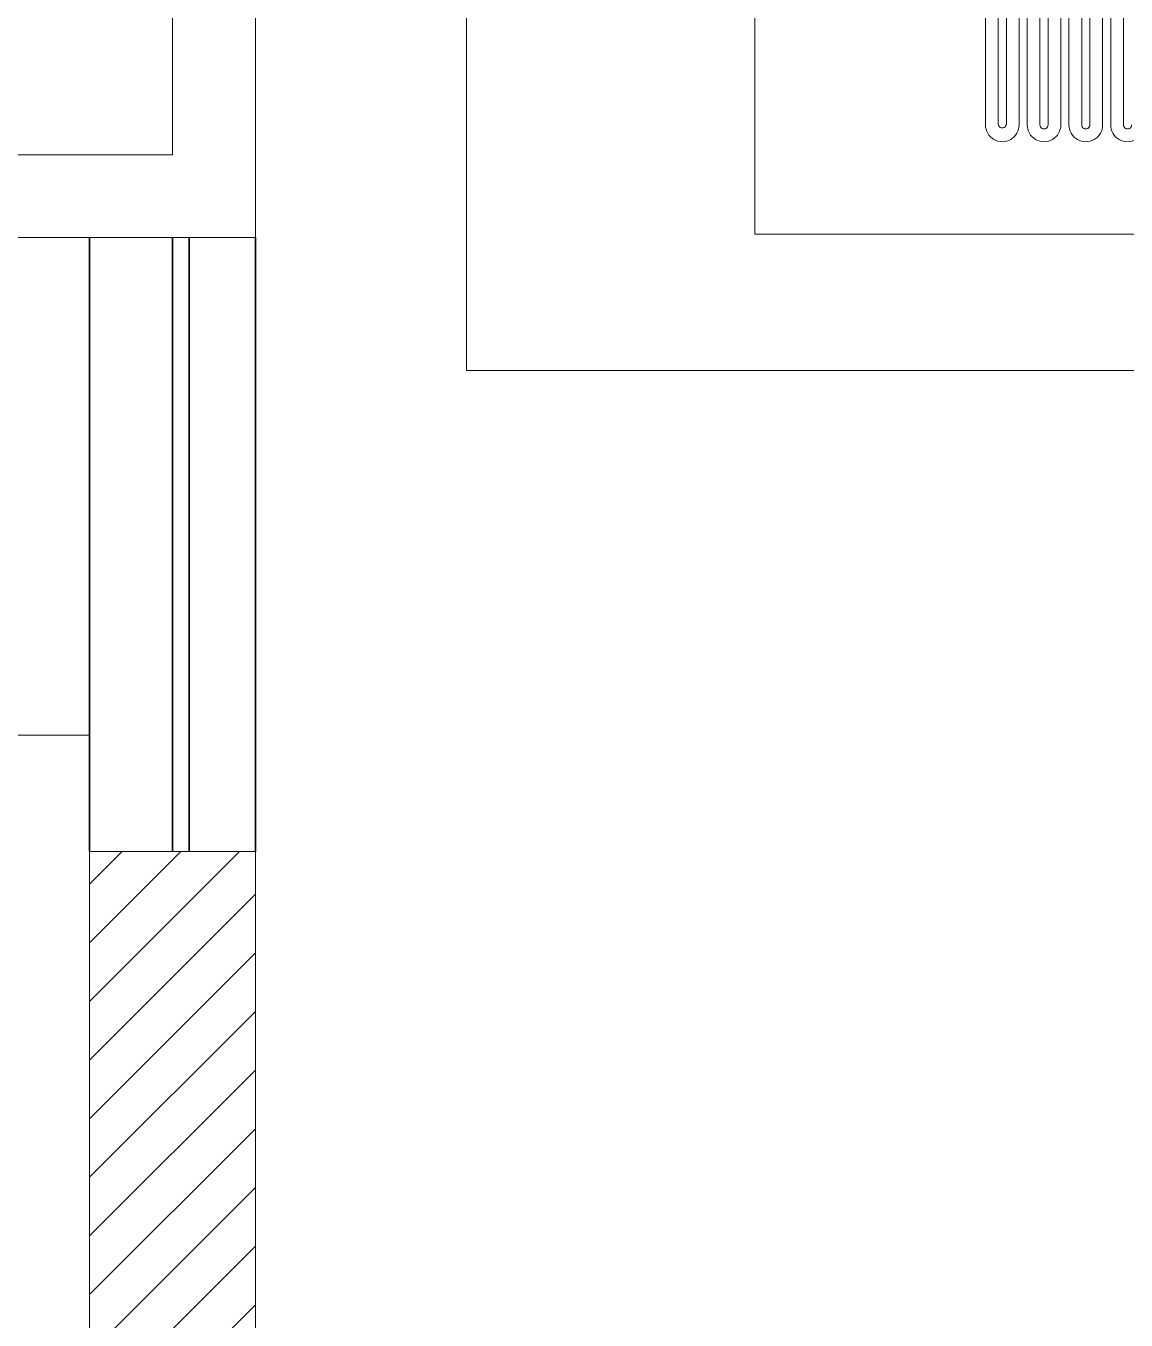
# Model space of a CAD drawing. Header units: inches. Extents: x -98933 to 1585249, y -3352739 to 192771.
# Drawn here: x 42394.9 to 42461.2, y 49980.7 to 50058.7 of the extents above; entities that cross this region are included whole.
import ezdxf

# ---------------------------------------------------------------- set-up
doc = ezdxf.new("R2010")
doc.units = ezdxf.units.IN
doc.header["$MEASUREMENT"] = 0
doc.layers.get('0').update_dxf_attribs({"lineweight": 0})
for name, color, linetype, lineweight in [('DIM_WORKING', 7, 'Continuous', 0), ('Hach', 251, 'Continuous', 20), ('ILLUSTR-FURNITURE', 34, 'Continuous', 0), ('MS Pipe', 1, 'Continuous', 18), ('New window', 132, 'Continuous', 35)]:
    doc.layers.add(name, color=color, linetype=linetype, lineweight=lineweight)

# ---------------------------------------------------------------- blocks, each defined once
blk = doc.blocks.new('FURN_GEN_066')
at = {"layer": 'ILLUSTR-FURNITURE'}
for p, q in [((-11855.164, 14958.245), (-11806.664, 14958.245)), ((-11855.164, 14928.245), (-11855.164, 14958.245)), ((-11806.664, 14958.245), (-11795.164, 14958.245)), ((-11795.164, 14958.245), (-11795.164, 14928.245)), ((-11850.664, 14955.245), (-11799.664, 14955.245)), ((-11850.664, 14928.245), (-11850.664, 14955.245)), ((-11799.664, 14955.245), (-11799.664, 14928.245)), ((-11850.664, 14951.745), (-11799.664, 14951.745)), ((-11825.164, 14951.745), (-11825.164, 14928.245)), ((-11795.164, 14928.245), (-11855.164, 14928.245))]:
    blk.add_line(p, q, dxfattribs=at)
blk = doc.blocks.new('FHFGFG')
at = {"color": 7, "lineweight": 15, "ltscale": 0.5}
for p, q in [((9776.97, 1091.61), (9776.97, 1609.03)), ((10805.96, 1091.61), (9776.97, 1091.61))]:
    blk.add_line(p, q, dxfattribs=at)
at = {"color": 8, "lineweight": 5}
for p, q in [((9925.51, 1408.97), (9925.51, 1156.25)), ((9933.06, 1408.97), (9933.06, 1156.25)), ((9937.84, 1408.97), (9937.84, 1156.25)), ((9945.38, 1408.97), (9945.38, 1156.25)), ((9950.16, 1408.97), (9950.16, 1156.25)), ((9957.71, 1408.97), (9957.71, 1156.25)), ((9962.49, 1408.97), (9962.49, 1156.25)), ((9970.04, 1408.97), (9970.04, 1156.25)), ((9974.82, 1408.97), (9974.82, 1156.25)), ((9982.36, 1408.97), (9982.36, 1156.25)), ((9987.14, 1408.97), (9987.14, 1156.25)), ((9994.69, 1408.97), (9994.69, 1156.25)), ((9920.73, 1357.24), (9920.73, 1156.25)), ((9913.18, 1344.58), (9913.18, 1156.25))]:
    blk.add_line(p, q, dxfattribs=at)
for centre, major_axis, start_param, end_param in [((9923.12, 1156.25), (-7.03, 7.03), 0.785398, 3.926991), ((9923.12, 1156.79), (1.69, 1.69), 2.356194, 5.497787), ((9947.77, 1156.25), (7.03, 7.03), 2.356194, 5.497787), ((9947.77, 1156.25), (1.69, 1.69), 2.356194, 5.497787), ((9972.43, 1156.25), (7.03, 7.03), 2.356194, 5.497787), ((9972.43, 1156.25), (1.69, 1.69), 2.356194, 5.497787), ((9997.08, 1156.25), (7.03, 7.03), 2.356194, 5.497787), ((9997.08, 1156.25), (1.69, 1.69), 2.356194, 5.497787)]:
    blk.add_ellipse(centre, major_axis=major_axis, ratio=1, start_param=start_param, end_param=end_param, dxfattribs=at)

msp = doc.modelspace()

# ---------------------------------------------------------------- hatches: boundary and pattern name
at = {"layer": 'Hach', "ltscale": 30}
h = msp.add_hatch(dxfattribs=at)
h.set_pattern_fill('ANSI31', scale=20)
h.set_pattern_definition([(45, (28171.041, 51653.8873), (-1.76776695, 1.76776695), [])])
h.paths.add_polyline_path([(42408.696, 50008.962), (42398.696, 50008.962), (42398.696, 49960.962), (42408.696, 49960.962)])

# ---------------------------------------------------------------- linework, layer by layer
at = {"layer": 'DIM_WORKING', "color": 7, "ltscale": 30}
for p, q in [((42403.696, 50050.962), (42403.696, 50062.962)), ((42408.696, 50062.962), (42408.696, 50045.962)), ((42403.696, 50050.962), (42249.255, 50050.962)), ((42408.696, 50045.962), (42249.255, 50045.962))]:
    msp.add_line(p, q, dxfattribs=at)
at = {"layer": 'Hach', "color": 7, "ltscale": 30}
for p, q in [((42408.696, 50008.962), (42398.696, 50008.962)), ((42398.696, 49960.962), (42398.696, 50008.962)), ((42408.696, 49960.962), (42408.696, 50008.962))]:
    msp.add_line(p, q, dxfattribs=at)
at = {"layer": 'MS Pipe', "color": 6}
msp.add_lwpolyline([(42557.585, 50037.955), (42421.412, 50037.955), (42421.412, 50112.272)], dxfattribs=at)
at = {"layer": 'New window', "color": 7, "ltscale": 30}
for p, q in [((42398.696, 50045.962), (42398.696, 50008.962)), ((42403.696, 50045.962), (42403.696, 50008.962)), ((42404.696, 50045.962), (42404.696, 50008.962)), ((42408.696, 50045.962), (42408.696, 50008.962))]:
    msp.add_line(p, q, dxfattribs=at)

# ---------------------------------------------------------------- block references
at = {"color": 1, "lineweight": 5, "xscale": 0.1020599999974365, "yscale": 0.1020599999974365, "zscale": 0.1020600000000034}
msp.add_blockref('FHFGFG', (41440.951, 49934.755), dxfattribs=at)
at = {"layer": 'ILLUSTR-FURNITURE', "color": 7}
msp.add_blockref('FURN_GEN_066', (54193.86, 35087.717), dxfattribs=at)

doc.saveas('drawing.dxf')
